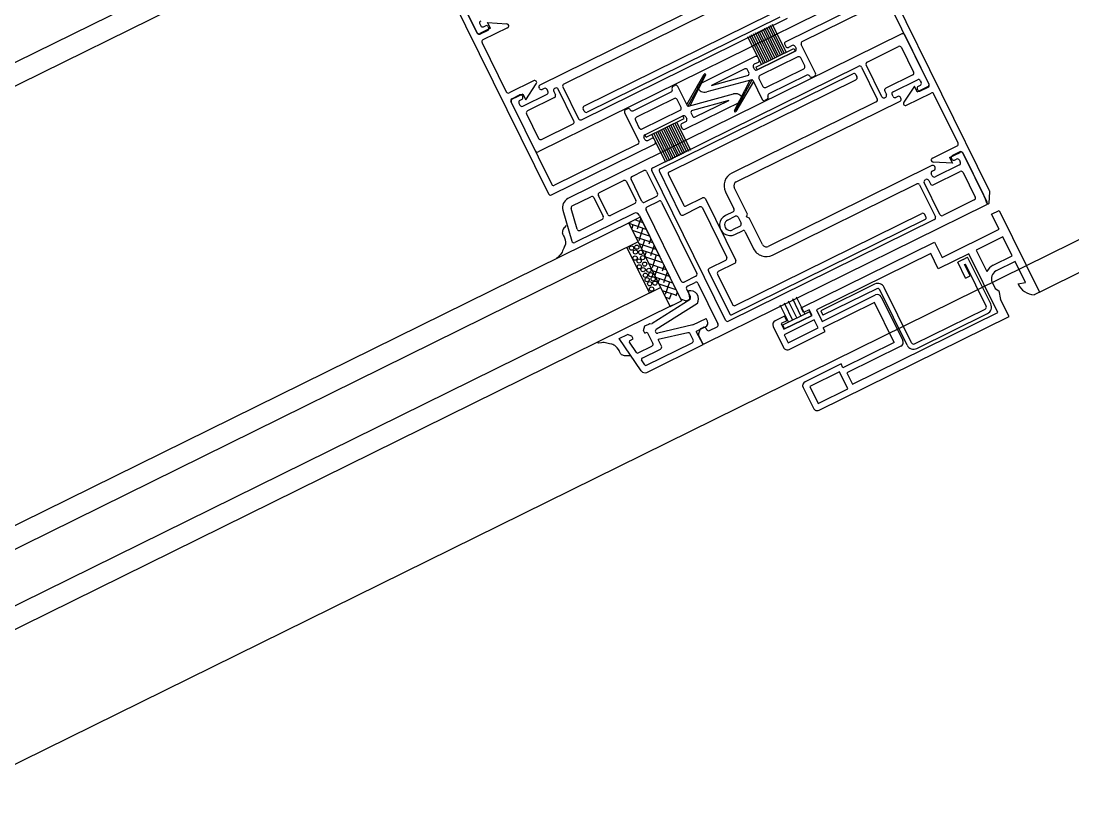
# Model space of a CAD drawing. Header units: millimetres. Extents: x 13515 to 183937, y -33900 to -660.
# Drawn here: x 118553.158 to 118557.044, y -19235.044 to -19232.134 of the extents above; entities that cross this region are included whole.
import ezdxf

# ---------------------------------------------------------------- set-up
doc = ezdxf.new("R2010")
doc.units = ezdxf.units.MM
doc.header["$LTSCALE"] = 100
doc.header["$MEASUREMENT"] = 0
doc.linetypes.add('HIDDEN2', pattern=[0.1875, 0.125, -0.0625])
doc.layers.get('0').update_dxf_attribs({"linetype": 'CONTINUOUS'})
for name, color, linetype in [('ELE9', 9, 'CONTINUOUS'), ('WIN-G', 252, 'CONTINUOUS'), ('WIN2', 5, 'CONTINUOUS')]:
    doc.layers.add(name, color=color, linetype=linetype)

# ---------------------------------------------------------------- blocks, each defined once
blk = doc.blocks.new('A$C37502152')
at = {"layer": 'WIN-G', "linetype": 'HIDDEN2'}
blk.add_line((703.15, 253), (89.5, 253), dxfattribs=at)
at = {"layer": 'WIN-G'}
for p, q in [((735.03, 252.12), (716.43, 252.12)), ((735.03, 250.92), (716.43, 250.92))]:
    blk.add_line(p, q, dxfattribs=at)
for centre, radius, start, end in [((716.43, 250.42), 1.7, 90, 180), ((716.43, 250.42), 0.5, 90, 180), ((735.03, 250.42), 1.7, 0, 90), ((735.03, 250.42), 0.5, 0, 90)]:
    blk.add_arc(centre, radius, start, end, dxfattribs=at)
at = {"layer": 'WIN2'}
for p, q in [((712.15, 255), (712.15, 250.5)), ((762.15, 255), (712.15, 255)), ((761.65, 253.5), (753.85, 253.5)), ((753.85, 253.5), (753.85, 249)), ((761.65, 249), (761.65, 253.5)), ((763.15, 248.5), (763.15, 254)), ((703.15, 253), (704.55, 253)), ((752.35, 253), (714.15, 253)), ((752.35, 250), (752.35, 253)), ((706.85, 249), (705.15, 249.5)), ((711.65, 248.5), (712.15, 250.5)), ((712.15, 247.63), (711.65, 248.5)), ((738.15, 250), (752.35, 250)), ((739.15, 248.5), (752.65, 248.5)), ((752.65, 248.5), (752.65, 247.5)), ((753.85, 249), (761.65, 249)), ((752.65, 247.5), (762.15, 247.5))]:
    blk.add_line(p, q, dxfattribs=at)
for centre, radius, start, end in [((762.15, 254), 1, 0, 90), ((702.63, 249.24), 4.22, 356.8021, 62.9944), ((738.15, 249), 1, 90, 180), ((762.15, 248.5), 1, 270, 0)]:
    blk.add_arc(centre, radius, start, end, dxfattribs=at)
at = {"ltscale": 1000}
blk.add_wipeout([(1400, 246), (0, 246), (0, 0), (1400, 0)], dxfattribs=at)
at = {"layer": 'WIN-G'}
for p, q in [((714.73, 250.42), (714.73, 238.12)), ((715.93, 250.42), (715.93, 239.32)), ((735.53, 250.42), (735.53, 235.82)), ((736.73, 250.42), (736.73, 235.82)), ((1347, 246), (53, 246)), ((716.13, 242.32), (716.13, 239.32)), ((717.33, 242.32), (716.13, 242.32)), ((717.33, 242.32), (717.33, 238.12)), ((716.13, 239.32), (715.93, 239.32)), ((715.93, 238.12), (714.73, 238.12)), ((715.93, 238.12), (717.33, 238.12)), ((737.23, 235.32), (751.43, 235.32)), ((737.23, 234.12), (751.43, 234.12)), ((751.43, 234.12), (751.43, 235.32)), ((719.35, 225.2), (719.35, 224.6)), ((770.55, 225.7), (719.85, 225.7)), ((768.95, 224.1), (719.85, 224.1)), ((769.45, 215.6), (769.45, 223.6)), ((771.05, 214), (771.05, 225.2)), ((796.44, 223.81), (797.24, 223.41)), ((797.24, 223.41), (797.27, 223.4)), ((797.27, 223.4), (797.65, 223.18)), ((797.65, 223.18), (797.82, 223.05)), ((797.82, 223.05), (797.98, 222.9)), ((797.98, 222.9), (798.16, 222.66)), ((798.16, 222.66), (798.23, 222.53)), ((798.23, 222.53), (798.27, 222.39)), ((798.27, 222.39), (798.29, 222.24)), ((798.29, 222.08), (798.27, 221.77)), ((798.27, 221.77), (798.27, 221.5)), ((798.27, 221.5), (798.3, 221.24)), ((798.29, 222.24), (798.29, 222.08)), ((798.3, 221.24), (798.4, 220.72)), ((798.4, 220.72), (798.54, 220.24)), ((798.54, 220.24), (798.65, 220.01)), ((798.65, 220.01), (798.77, 219.8)), ((798.77, 219.8), (798.94, 219.6)), ((798.94, 219.6), (799.14, 219.42)), ((799.14, 219.42), (799.57, 219.09)), ((799.57, 219.09), (800.06, 218.67)), ((800.06, 218.67), (800.31, 218.47)), ((800.31, 218.47), (800.57, 218.29)), ((782.85, 217.5), (779.85, 217.5)), ((779.85, 195.5), (779.85, 217.5)), ((782.23, 217.5), (1272, 217.5)), ((782.85, 217.5), (782.85, 195.5)), ((800.57, 218.29), (800.86, 218.14)), ((800.86, 218.14), (801.16, 218.01)), ((801.16, 218.01), (801.78, 217.79)), ((801.78, 217.79), (802.12, 217.5)), ((764.15, 198.4), (764.15, 214.6)), ((768.95, 215.1), (764.65, 215.1)), ((779.85, 215.21), (780.54, 215.9)), ((779.85, 214.61), (782.85, 211.61)), ((779.85, 213.45), (779.99, 213.59)), ((780.33, 215.9), (782.85, 213.38)), ((780.44, 212.26), (782.64, 214.47)), ((781.32, 214.91), (782.31, 215.9)), ((782.1, 215.9), (782.85, 215.15)), ((765.75, 200), (765.75, 213)), ((770.55, 213.5), (766.25, 213.5)), ((779.85, 212.85), (782.85, 209.85)), ((779.85, 209.91), (781.76, 211.82)), ((779.85, 211.08), (782.85, 208.08)), ((782.2, 210.49), (782.85, 211.14)), ((782.85, 212.5), (1272, 212.5)), ((785.85, 200.5), (785.85, 212.5)), ((779.85, 209.31), (782.85, 206.31)), ((779.85, 208.14), (780.88, 209.17)), ((781.32, 207.84), (782.85, 209.37)), ((779.85, 207.54), (782.85, 204.54)), ((779.85, 206.37), (779.99, 206.52)), ((780.44, 205.19), (782.64, 207.4)), ((779.85, 205.77), (782.85, 202.77)), ((779.85, 202.84), (781.76, 204.75)), ((779.85, 204.01), (782.85, 201.01)), ((782.2, 203.42), (782.85, 204.07)), ((779.85, 202.24), (782.85, 199.24)), ((779.85, 201.07), (780.88, 202.1)), ((781.32, 200.77), (782.85, 202.3)), ((770.55, 199.5), (766.25, 199.5)), ((771.05, 187.8), (771.05, 199)), ((779.85, 200.47), (782.85, 197.47)), ((779.85, 199.3), (779.99, 199.45)), ((779.85, 198.7), (782.85, 195.7)), ((780.44, 198.12), (782.64, 200.33)), ((782.85, 200.5), (1272, 200.5)), ((768.95, 197.9), (764.65, 197.9)), ((769.45, 189.4), (769.45, 197.4)), ((779.85, 195.77), (781.76, 197.68)), ((779.85, 196.94), (781.29, 195.5)), ((782.2, 196.35), (782.85, 197)), ((779.85, 195.5), (782.85, 195.5)), ((782.23, 195.5), (1272, 195.5)), ((798.7, 193.57), (798.89, 193.74)), ((798.89, 193.74), (799.32, 194.08)), ((799.32, 194.08), (799.81, 194.5)), ((799.81, 194.5), (800.06, 194.7)), ((800.06, 194.7), (800.32, 194.88)), ((800.32, 194.88), (800.61, 195.03)), ((800.61, 195.03), (800.91, 195.16)), ((800.91, 195.16), (801.53, 195.38)), ((801.53, 195.38), (801.87, 195.5)), ((798.02, 191.67), (798.05, 191.93)), ((798.02, 191.4), (798.02, 191.67)), ((798.05, 191.08), (798.02, 191.4)), ((798.05, 191.93), (798.15, 192.45)), ((798.15, 192.45), (798.29, 192.93)), ((798.29, 192.93), (798.4, 193.16)), ((798.4, 193.16), (798.52, 193.37)), ((798.52, 193.37), (798.7, 193.57)), ((768.95, 188.9), (719.85, 188.9)), ((796.43, 189.48), (796.99, 189.75)), ((796.99, 189.75), (797.02, 189.77)), ((797.02, 189.77), (797.4, 189.99)), ((797.4, 189.99), (797.57, 190.12)), ((797.57, 190.12), (797.73, 190.27)), ((797.73, 190.27), (797.91, 190.51)), ((797.91, 190.51), (797.98, 190.64)), ((797.98, 190.64), (798.02, 190.77)), ((798.02, 190.77), (798.05, 190.93)), ((798.05, 190.93), (798.05, 191.08)), ((719.35, 187.8), (719.35, 188.4)), ((770.55, 187.3), (719.85, 187.3)), ((729.45, 167.7), (780.15, 167.7)), ((780.65, 167.2), (780.65, 166.6)), ((731.05, 166.1), (780.15, 166.1)), ((782.23, 102.5), (1272, 102.5)), ((782.85, 97.5), (1272, 97.5))]:
    blk.add_line(p, q, dxfattribs=at)
for centre in [(783.65, 210.97), (784.82, 210.56), (784.96, 211.88), (783.57, 209.89), (783.65, 208.73), (784.82, 208.31), (784.92, 209.42), (783.57, 207.64), (783.82, 205.88), (784.74, 206.89), (785.24, 205.88), (783.57, 204.29), (784.66, 204.63), (785.22, 203.6), (783.45, 202.98), (783.72, 201.47), (784.51, 202.36), (784.92, 201.12)]:
    blk.add_circle(centre, 0.5, dxfattribs=at)
for centre, radius, start, end in [((737.23, 235.82), 1.7, 180, 270), ((737.23, 235.82), 0.5, 180, 270), ((719.85, 225.2), 0.5, 90, 180), ((719.85, 224.6), 0.5, 180, 270), ((768.95, 223.6), 0.5, 0, 90), ((770.55, 225.2), 0.5, 0, 90), ((764.65, 214.6), 0.5, 90, 180), ((768.95, 215.6), 0.5, 270, 0), ((770.55, 214), 0.5, 270, 0), ((766.25, 213), 0.5, 90, 180), ((766.25, 200), 0.5, 180, 270), ((770.55, 199), 0.5, 0, 90), ((764.65, 198.4), 0.5, 180, 270), ((768.95, 197.4), 0.5, 0, 90), ((719.85, 188.4), 0.5, 90, 180), ((768.95, 189.4), 0.5, 270, 0), ((719.85, 187.8), 0.5, 180, 270), ((770.55, 187.8), 0.5, 270, 0), ((780.15, 167.2), 0.5, 0, 90), ((780.15, 166.6), 0.5, 270, 0)]:
    blk.add_arc(centre, radius, start, end, dxfattribs=at)
at = {"layer": 'WIN2'}
for p, q in [((703.15, 231.5), (703.15, 253)), ((714.15, 253), (714.15, 237.5)), ((705.15, 249.5), (705.15, 244)), ((737.15, 237.5), (737.15, 249)), ((739.15, 248.5), (739.15, 238)), ((712.15, 246), (712.15, 247.63)), ((705.15, 244), (710.15, 244)), ((710.15, 242.5), (705.15, 242.5)), ((705.15, 242.5), (705.15, 237.5)), ((712.15, 237.5), (712.15, 243.13)), ((762.15, 239), (752.65, 239)), ((752.65, 239), (752.65, 238)), ((705.15, 237.5), (712.15, 237.5)), ((714.15, 237.5), (722.15, 237.5)), ((722.15, 237.5), (722.15, 233.5)), ((752.25, 236.5), (738.15, 236.5)), ((739.15, 238), (752.65, 238)), ((752.25, 233.5), (752.25, 236.5)), ((761.65, 237.5), (753.75, 237.5)), ((753.75, 237.5), (753.75, 235.4)), ((761.65, 235.4), (761.65, 237.5)), ((763.15, 232.5), (763.15, 238)), ((720.15, 235.5), (705.15, 235.5)), ((705.15, 235.5), (705.15, 231.5)), ((720.15, 231.5), (720.15, 235.5)), ((722.15, 233.5), (752.25, 233.5)), ((753.75, 235.4), (761.65, 235.4)), ((753.75, 234.2), (753.75, 232.7)), ((761.15, 234.2), (753.75, 234.2)), ((753.9, 233.2), (753.9, 234.2)), ((753.9, 234.2), (761, 234.2)), ((761, 233.2), (761, 234.2)), ((761.15, 232.7), (761.15, 234.2)), ((705.15, 231.5), (703.15, 231.5)), ((755.25, 231.5), (720.15, 231.5)), ((753.75, 232.7), (755.25, 232.7)), ((753.9, 233.2), (761, 233.2)), ((755.16, 228.6), (755.16, 233.2)), ((755.25, 232.7), (755.25, 231.5)), ((756.16, 228.6), (756.16, 233.2)), ((757.26, 228.6), (757.26, 233.2)), ((758.36, 228.6), (758.36, 233.2)), ((759.46, 228.6), (759.46, 233.2)), ((759.65, 232.7), (761.15, 232.7)), ((759.65, 232.7), (759.65, 231.5)), ((759.65, 231.5), (762.15, 231.5)), ((704.57, 228.94), (703.22, 226.6)), ((704.85, 228.5), (704.85, 215.5)), ((779.35, 229), (705.35, 229)), ((794.69, 229), (779.84, 229)), ((779.84, 229), (779.96, 225.5)), ((779.85, 226.61), (779.85, 228.5)), ((703.15, 226.35), (703.15, 174)), ((704.85, 226.68), (704.85, 215.65)), ((706.85, 219.7), (706.85, 226.2)), ((707.35, 226.7), (715.65, 226.7)), ((716.15, 226.2), (716.15, 217.8)), ((717.35, 217.8), (717.35, 226.2)), ((717.85, 226.7), (772.05, 226.7)), ((772.55, 226.2), (772.55, 186.8)), ((774.55, 215.5), (774.55, 226.2)), ((777.05, 226.7), (775.05, 226.7)), ((777.55, 225.9), (777.55, 226.2)), ((779, 225.55), (779.71, 226.25)), ((781.46, 227), (781.46, 225.39)), ((793.99, 227.5), (781.96, 227.5)), ((794.29, 227.24), (794.49, 225.84)), ((795.68, 228.13), (796.96, 219)), ((776.46, 224.5), (776.46, 223.8)), ((779.96, 223.8), (776.46, 223.8)), ((777.46, 225.5), (779.96, 225.5)), ((778.64, 225.4), (778.05, 225.4)), ((779.96, 223.8), (788.25, 221.88)), ((781.85, 224.9), (788.83, 223.28)), ((788.83, 225), (788.83, 223.28)), ((794.19, 225.5), (789.33, 225.5)), ((790.33, 223.5), (790.33, 221)), ((794.49, 224), (790.83, 224)), ((794.78, 223.74), (795.19, 220.84)), ((714.45, 219.2), (707.35, 219.2)), ((714.95, 217.8), (714.95, 218.7)), ((776.76, 219.69), (788.19, 220.9)), ((777.86, 218.1), (788.39, 219.21)), ((789.04, 219.05), (788.39, 219.21)), ((790.23, 219), (789.21, 219)), ((791.03, 219.8), (790.23, 219)), ((791.03, 220.5), (790.83, 220.5)), ((791.03, 220.5), (791.03, 219.8)), ((794.89, 220.5), (794.03, 220.5)), ((794.03, 220.5), (794.03, 219.8)), ((794.03, 219.8), (794.83, 219)), ((796.96, 219), (794.83, 219)), ((706.35, 216.7), (706.35, 217.2)), ((706.85, 217.7), (713.25, 217.7)), ((707.35, 216.2), (706.85, 216.2)), ((708.15, 216.65), (712.08, 214.38)), ((708.15, 215.15), (708.15, 216.65)), ((713.25, 216.2), (712.75, 216.2)), ((713.75, 217.2), (713.75, 216.7)), ((715.65, 217.3), (715.45, 217.3)), ((755.85, 217.3), (717.85, 217.3)), ((777.86, 218.1), (777.33, 216.1)), ((777.55, 215.5), (777.55, 217.5)), ((778.85, 218), (778.05, 218)), ((779.85, 217), (778.85, 218)), ((779.85, 195), (779.85, 217)), ((708.15, 215.15), (705.35, 215.15)), ((705.35, 215), (707.35, 215)), ((707.85, 215.5), (707.85, 215.7)), ((712.25, 215.7), (712.25, 215.5)), ((712.75, 215), (755.85, 215)), ((756.85, 214), (756.85, 207)), ((759.15, 209.5), (759.15, 214)), ((774.25, 213.8), (777.35, 213.8)), ((777.05, 215), (775.05, 215)), ((704.85, 212.95), (704.85, 200.05)), ((711.83, 213.45), (705.35, 213.45)), ((773.75, 194.5), (773.75, 213.3)), ((777.85, 213.3), (777.85, 194.5)), ((761.65, 209), (759.65, 209)), ((757.35, 206.5), (756.85, 207)), ((757.35, 206.5), (756.85, 206)), ((759.15, 205.7), (759.15, 207.3)), ((759.65, 207.8), (761.65, 207.8)), ((756.85, 206), (756.85, 199)), ((761.65, 205.2), (759.65, 205.2)), ((759.65, 204), (761.65, 204)), ((759.15, 199), (759.15, 203.5)), ((711.83, 199.55), (705.35, 199.55)), ((708.15, 196.35), (712.08, 198.62)), ((704.85, 197.5), (704.85, 184.5)), ((704.85, 197.35), (704.85, 175.7)), ((707.35, 198), (705.35, 198)), ((708.15, 197.85), (705.35, 197.85)), ((706.35, 195.8), (706.35, 196.3)), ((706.85, 196.8), (707.35, 196.8)), ((707.85, 197.3), (707.85, 197.5)), ((708.15, 197.85), (708.15, 196.35)), ((712.25, 197.5), (712.25, 197.3)), ((755.85, 198), (712.75, 198)), ((712.75, 196.8), (713.25, 196.8)), ((713.75, 196.3), (713.75, 195.8)), ((713.25, 195.3), (706.85, 195.3)), ((707.35, 193.8), (714.45, 193.8)), ((714.95, 194.3), (714.95, 195.2)), ((715.45, 195.7), (715.65, 195.7)), ((716.15, 195.2), (716.15, 186.8)), ((717.35, 186.8), (717.35, 195.2)), ((717.85, 195.7), (755.85, 195.7)), ((777.35, 194), (774.25, 194)), ((780.85, 194), (796.35, 194)), ((706.85, 186.8), (706.85, 193.3)), ((773.75, 186.5), (773.75, 192.3)), ((774.25, 192.8), (777.35, 192.8)), ((777.85, 192.3), (777.85, 186.5)), ((779.05, 186.5), (779.05, 191.5)), ((779.55, 192), (785.95, 192)), ((786.45, 191.5), (786.45, 186.5)), ((787.65, 186.5), (787.65, 191.5)), ((788.15, 192), (793.97, 192)), ((794.46, 191.41), (793.58, 186.41)), ((795.52, 185.9), (796.84, 193.41)), ((715.65, 186.3), (707.35, 186.3)), ((772.05, 186.3), (717.85, 186.3)), ((762.25, 179.2), (762.25, 186.5)), ((762.75, 179.2), (762.75, 186.5)), ((763.25, 179.2), (763.25, 186.5)), ((763.75, 179.2), (763.75, 186.5)), ((764.25, 179.2), (764.25, 186.5)), ((764.75, 179.2), (764.75, 186.5)), ((765.25, 179.2), (765.25, 186.5)), ((765.75, 179.2), (765.75, 186.5)), ((766.25, 179.2), (766.25, 186.5)), ((766.75, 179.2), (766.75, 186.5)), ((767.25, 179.2), (767.25, 186.5)), ((767.25, 179.2), (767.25, 186.5)), ((767.75, 179.2), (767.75, 186.5)), ((768.25, 179.2), (768.25, 186.5)), ((768.75, 179.2), (768.75, 186.5)), ((705.35, 184), (793.25, 184)), ((728.75, 183.8), (728.25, 183.8)), ((740.75, 183.8), (741.25, 183.8)), ((777.35, 186), (774.25, 186)), ((785.95, 186), (779.55, 186)), ((793.09, 186), (788.15, 186)), ((727.75, 183.3), (727.75, 175.7)), ((729.75, 182.8), (739.75, 182.8)), ((741.75, 178.2), (741.75, 183.3)), ((741.75, 178.55), (748.61, 183.1)), ((748.87, 183.02), (741.8, 178.07)), ((748.79, 182.75), (742.3, 177.92)), ((761.25, 181.5), (746.25, 181.5)), ((796.35, 181.5), (769.25, 181.5)), ((729.25, 180.6), (729.25, 178.5)), ((739.75, 181.1), (729.75, 181.1)), ((740.25, 178.5), (740.25, 180.6)), ((745.75, 180.97), (745.75, 181)), ((758.09, 177), (747.29, 179.1)), ((748.95, 180), (757.66, 178.31)), ((757.75, 180), (748.95, 180)), ((758.25, 178.8), (758.25, 179.5)), ((759.75, 179), (759.75, 179.5)), ((761.25, 180), (760.25, 180)), ((770.25, 179.2), (760.25, 179.2)), ((760.25, 179.2), (760.25, 178.5)), ((761.75, 180.5), (761.75, 181)), ((768.75, 181), (768.75, 180.5)), ((770.25, 180), (769.25, 180)), ((770.25, 179.2), (770.25, 178.5)), ((770.75, 179.5), (770.75, 179)), ((772.25, 171.7), (772.25, 179.3)), ((772.75, 179.8), (794.65, 179.8)), ((795.15, 157.65), (795.15, 179.3)), ((796.85, 128.66), (796.85, 181)), ((729.75, 178), (739.75, 178)), ((729.75, 176.5), (739.75, 176.5)), ((739.75, 176.5), (729.75, 176.5)), ((729.75, 175.8), (729.75, 176.5)), ((739.75, 175.8), (739.75, 176.5)), ((741.91, 178), (752.71, 175.9)), ((751.05, 175), (742.35, 176.69)), ((751.13, 171.98), (758.2, 176.94)), ((751.21, 172.25), (757.71, 177.08)), ((758.25, 176.45), (751.4, 171.9)), ((758.25, 176.81), (758.25, 171.7)), ((759.75, 176.5), (759.75, 174.4)), ((770.25, 178.5), (760.25, 178.5)), ((770.25, 178.5), (760.25, 178.5)), ((770.25, 177), (760.25, 177)), ((770.75, 174.4), (770.75, 176.5)), ((727.25, 175.2), (705.35, 175.2)), ((729.25, 175.5), (729.25, 176)), ((739.75, 175.8), (729.75, 175.8)), ((729.75, 175), (730.75, 175)), ((731.25, 174), (731.25, 174.5)), ((731.75, 175.8), (731.75, 168.5)), ((732.25, 175.8), (732.25, 168.5)), ((732.75, 175.8), (732.75, 168.5)), ((733.25, 175.8), (733.25, 168.5)), ((733.75, 175.8), (733.75, 168.5)), ((734.25, 175.8), (734.25, 168.5)), ((734.75, 175.8), (734.75, 168.5)), ((735.25, 175.8), (735.25, 168.5)), ((735.75, 175.8), (735.75, 168.5)), ((736.25, 175.8), (736.25, 168.5)), ((736.75, 175.8), (736.75, 168.5)), ((736.75, 175.8), (736.75, 168.5)), ((737.25, 175.8), (737.25, 168.5)), ((737.75, 175.8), (737.75, 168.5)), ((738.25, 175.8), (738.25, 168.5)), ((738.25, 174.5), (738.25, 174)), ((738.75, 175), (739.75, 175)), ((740.25, 176), (740.25, 175.5)), ((741.75, 176.2), (741.75, 175.5)), ((742.25, 175), (751.05, 175)), ((754.25, 174.03), (754.25, 174)), ((760.25, 173.9), (770.25, 173.9)), ((703.65, 173.5), (730.75, 173.5)), ((738.75, 173.5), (753.75, 173.5)), ((770.25, 172.2), (760.25, 172.2)), ((720.65, 171), (794.65, 171)), ((759.25, 171.2), (758.75, 171.2)), ((771.25, 171.2), (771.75, 171.2)), ((795.15, 170.5), (795.15, 157.5)), ((782.15, 168.7), (727.95, 168.7)), ((782.65, 159.8), (782.65, 168.2)), ((783.85, 168.2), (783.85, 159.8)), ((792.65, 168.7), (784.35, 168.7)), ((793.15, 161.7), (793.15, 168.2)), ((744.15, 159.3), (782.15, 159.3)), ((784.35, 159.3), (784.55, 159.3)), ((785.05, 159.8), (785.05, 160.7)), ((785.55, 161.2), (792.65, 161.2)), ((786.25, 159.2), (786.25, 158.7)), ((793.15, 159.7), (786.75, 159.7)), ((793.65, 158.7), (793.65, 159.2)), ((787.25, 157), (744.15, 157)), ((786.75, 158.2), (787.25, 158.2)), ((787.75, 157.7), (787.75, 157.5)), ((791.85, 158.65), (787.93, 156.38)), ((791.85, 157.15), (791.85, 158.65)), ((791.85, 157.15), (794.65, 157.15)), ((792.15, 157.5), (792.15, 157.7)), ((792.65, 158.2), (793.15, 158.2)), ((794.65, 157), (792.65, 157)), ((788.18, 155.45), (794.65, 155.45)), ((795.15, 142.05), (795.15, 154.95)), ((788.18, 141.55), (794.65, 141.55)), ((791.85, 138.35), (787.93, 140.62)), ((791.85, 139.85), (791.85, 138.35)), ((791.85, 139.85), (794.65, 139.85)), ((792.15, 139.3), (792.15, 139.5)), ((792.65, 140), (794.65, 140)), ((795.15, 139.5), (795.15, 126.5)), ((795.15, 128.32), (795.15, 139.35)), ((793.15, 138.8), (792.65, 138.8)), ((793.65, 137.8), (793.65, 138.3))]:
    blk.add_line(p, q, dxfattribs=at)
for centre, radius, start, end in [((710.15, 246), 2, 270, 0), ((710.15, 246), 3.5, 270, 304.8497), ((762.15, 238), 1, 0, 90), ((738.15, 237.5), 1, 180, 270), ((762.15, 232.5), 1, 270, 0), ((704.75, 228.7), 0.3, 348.3597, 126.4235), ((705.35, 228.5), 0.5, 90, 180), ((714.85, 226.68), 10, 168.7007, 180), ((779.35, 228.5), 0.5, 0, 90), ((794.69, 228), 1, 7.6518, 90), ((703.65, 226.35), 0.5, 150, 180), ((707.35, 226.2), 0.5, 90, 180), ((715.65, 226.2), 0.5, 0, 90), ((717.85, 226.2), 0.5, 90, 180), ((772.05, 226.2), 0.5, 0, 90), ((775.05, 226.2), 0.5, 90, 180), ((777.05, 226.2), 0.5, 0, 90), ((779.35, 226.61), 0.5, 315, 0), ((781.96, 227), 0.5, 90, 180), ((793.99, 227.2), 0.3, 7.4356, 90.1302), ((777.46, 224.5), 1, 90, 180), ((778.05, 225.9), 0.5, 180, 270), ((778.64, 225.9), 0.5, 270, 315), ((781.96, 225.39), 0.5, 180, 256.9391), ((789.33, 225), 0.5, 90, 180), ((790.83, 223.5), 0.5, 90, 180), ((794.19, 225.8), 0.3, 269.8698, 8.3768), ((794.49, 223.7), 0.3, 7.6235, 90.1302), ((788.13, 221.39), 0.5, 276, 76.9391), ((790.83, 221), 0.5, 180, 270), ((707.35, 219.7), 0.5, 180, 270), ((714.45, 218.7), 0.5, 0, 90), ((777.86, 218.03), 2, 123.609, 254.4966), ((789.21, 219.3), 0.3, 236.8254, 270), ((794.89, 220.8), 0.3, 269.8698, 8.3917), ((706.85, 217.2), 0.5, 90, 180), ((706.85, 216.7), 0.5, 180, 270), ((707.35, 215.7), 0.5, 0, 90), ((712.75, 215.7), 0.5, 90, 180), ((713.25, 217.2), 0.5, 0, 90), ((713.25, 216.7), 0.5, 270, 0), ((715.45, 217.8), 0.5, 180, 270), ((715.65, 217.8), 0.5, 270, 0), ((717.85, 217.8), 0.5, 180, 270), ((755.85, 214), 3.3, 0, 90), ((778.05, 217.5), 0.5, 90, 180), ((705.35, 215.65), 0.5, 180, 270), ((705.35, 215.5), 0.5, 180, 270), ((707.35, 215.5), 0.5, 270, 0), ((711.83, 213.95), 0.5, 270, 60), ((712.75, 215.5), 0.5, 180, 270), ((755.85, 214), 1, 0, 90), ((774.25, 213.3), 0.5, 90, 180), ((775.05, 215.5), 0.5, 180, 270), ((777.05, 215.5), 0.5, 270, 0), ((777.35, 213.3), 0.5, 0, 90), ((705.35, 212.95), 0.5, 90, 180), ((759.65, 209.5), 0.5, 180, 270), ((761.65, 206.5), 2.5, 270, 90), ((759.65, 207.3), 0.5, 90, 180.0048), ((761.65, 206.5), 1.3, 269.9984, 90.0016), ((759.65, 205.7), 0.5, 180, 270), ((759.65, 203.5), 0.5, 90, 180), ((705.35, 200.05), 0.5, 180, 269.9992), ((711.83, 199.05), 0.5, 300, 89.9992), ((755.85, 199), 1, 270, 0), ((755.85, 199), 3.3, 270, 0), ((705.35, 197.5), 0.5, 90, 180), ((705.35, 197.35), 0.5, 89.9992, 180), ((706.85, 196.3), 0.5, 90, 180), ((707.35, 197.5), 0.5, 0, 90), ((707.35, 197.3), 0.5, 270, 0), ((712.75, 197.5), 0.5, 90, 180), ((712.75, 197.3), 0.5, 180, 270), ((713.25, 196.3), 0.5, 0, 90), ((706.85, 195.8), 0.5, 180, 270), ((707.35, 193.3), 0.5, 90, 180), ((713.25, 195.8), 0.5, 270, 0), ((714.45, 194.3), 0.5, 270, 0), ((715.45, 195.2), 0.5, 90, 180), ((715.65, 195.2), 0.5, 0, 90), ((717.85, 195.2), 0.5, 90, 180), ((774.25, 194.5), 0.5, 180, 270), ((777.35, 194.5), 0.5, 270, 0), ((780.85, 195), 1, 180, 270), ((796.35, 193.5), 0.5, 350, 90), ((774.25, 192.3), 0.5, 90, 180), ((777.35, 192.3), 0.5, 0, 90), ((779.55, 191.5), 0.5, 90, 180), ((785.95, 191.5), 0.5, 0, 90), ((788.15, 191.5), 0.5, 90, 180), ((793.97, 191.5), 0.5, 350, 90), ((707.35, 186.8), 0.5, 180, 270), ((715.65, 186.8), 0.5, 270, 0), ((717.85, 186.8), 0.5, 180, 270), ((772.05, 186.8), 0.5, 270, 0), ((774.25, 186.5), 0.5, 180, 270), ((777.35, 186.5), 0.5, 270, 0), ((779.55, 186.5), 0.5, 180, 270), ((785.95, 186.5), 0.5, 270, 0), ((788.15, 186.5), 0.5, 180, 270), ((793.09, 186.5), 0.5, 270, 350), ((705.35, 184.5), 0.5, 180, 270), ((728.25, 183.3), 0.5, 90, 180), ((728.75, 183.3), 0.5, 0, 90), ((740.75, 183.3), 0.5, 90, 180), ((741.25, 183.3), 0.5, 0, 90), ((793.25, 186.3), 2.3, 270, 350), ((729.75, 183.3), 0.5, 180, 270), ((739.75, 183.3), 0.5, 270, 0), ((746.25, 181), 0.5, 90, 180), ((748.69, 182.92), 0.2, 300.1848, 115.8619), ((761.25, 181), 0.5, 0, 90), ((769.25, 181), 0.5, 90, 180), ((796.35, 181), 0.5, 0, 90), ((729.75, 180.6), 0.5, 90, 180), ((739.75, 180.6), 0.5, 0, 90), ((747.65, 180.97), 1.9, 180, 259), ((757.75, 178.8), 0.5, 259, 0), ((757.75, 179.5), 0.5, 0, 90), ((760.25, 179.5), 0.5, 90, 180), ((760.25, 179), 0.5, 180, 270), ((761.25, 180.5), 0.5, 270, 0), ((769.25, 180.5), 0.5, 180, 270), ((770.25, 179.5), 0.5, 0, 90), ((770.25, 179), 0.5, 270, 0), ((772.75, 179.3), 0.5, 90, 180), ((794.65, 179.3), 0.5, 0, 90), ((729.75, 178.5), 0.5, 180, 270), ((729.75, 176), 0.5, 90, 180), ((739.75, 178.5), 0.5, 270, 0), ((739.75, 176), 0.5, 0, 90), ((741.95, 178.2), 0.2, 180, 259), ((742.25, 176.2), 0.5, 79, 180), ((758.05, 176.81), 0.2, 0, 79), ((760.25, 176.5), 0.5, 90, 180), ((770.25, 176.5), 0.5, 0, 90), ((727.25, 175.7), 0.5, 270, 0), ((729.75, 175.5), 0.5, 180, 270), ((730.75, 174.5), 0.5, 0, 90), ((730.75, 174), 0.5, 270, 0), ((738.75, 174.5), 0.5, 90, 180), ((738.75, 174), 0.5, 180, 270), ((739.75, 175.5), 0.5, 270, 0), ((742.25, 175.5), 0.5, 180, 270), ((752.35, 174.03), 1.9, 0, 79), ((753.75, 174), 0.5, 270, 0), ((760.25, 174.4), 0.5, 180, 270), ((770.25, 174.4), 0.5, 270, 0), ((751.31, 172.08), 0.2, 120.1848, 295.8619), ((758.75, 171.7), 0.5, 180, 270), ((759.25, 171.7), 0.5, 270, 0), ((760.25, 171.7), 0.5, 90, 180), ((770.25, 171.7), 0.5, 0, 90), ((771.25, 171.7), 0.5, 180, 270), ((771.75, 171.7), 0.5, 270, 0), ((794.65, 170.5), 0.5, 0, 90), ((782.15, 168.2), 0.5, 0, 90), ((784.35, 168.2), 0.5, 90, 180), ((792.65, 168.2), 0.5, 0, 90), ((792.65, 161.7), 0.5, 270, 0), ((782.15, 159.8), 0.5, 270, 0), ((784.35, 159.8), 0.5, 180, 270), ((784.55, 159.8), 0.5, 270, 0), ((785.55, 160.7), 0.5, 90, 180), ((786.75, 159.2), 0.5, 90, 180), ((793.15, 159.2), 0.5, 0, 90), ((786.75, 158.7), 0.5, 180, 270), ((787.25, 157.7), 0.5, 0, 90), ((787.25, 157.5), 0.5, 270, 0), ((792.65, 157.7), 0.5, 90, 180), ((792.65, 157.5), 0.5, 180, 270), ((793.15, 158.7), 0.5, 270, 0), ((794.65, 157.65), 0.5, 269.9992, 0), ((794.65, 157.5), 0.5, 270, 0), ((788.18, 155.95), 0.5, 120, 269.9992), ((794.65, 154.95), 0.5, 0, 89.9992), ((788.18, 141.05), 0.5, 90, 240), ((794.65, 142.05), 0.5, 270, 0), ((792.65, 139.5), 0.5, 90, 180), ((792.65, 139.3), 0.5, 180, 270), ((794.65, 139.5), 0.5, 0, 90), ((794.65, 139.35), 0.5, 0, 90), ((793.15, 138.3), 0.5, 0, 90), ((793.15, 137.8), 0.5, 270, 0)]:
    blk.add_arc(centre, radius, start, end, dxfattribs=at)
blk = doc.blocks.new('FGHJ')
at = {"layer": 'ELE9', "ltscale": 0.1}
for points in [[(37030999.07, 67646.34), (37004299.07, 67646.34, 0.414214), (36980799.07, 44146.34), (36980799.07, 24146.34)], [(37030999.07, 67346.34), (37004299.07, 67346.34, 0.414214), (36981099.07, 44146.34), (36981099.07, 24146.34)]]:
    blk.add_lwpolyline(points, format="xyb", dxfattribs=at)
at = {"layer": 'ELE9', "ltscale": 0.1, "rotation": 206.2426701421541}
blk.add_blockref('A$C37502152', (36994454.64, 65652.26), dxfattribs=at)
at = {"layer": 'ELE9', "ltscale": 0.1}
blk.add_arc((37004308.52, 44080.91), 23265.43, 114.542798, 117.955281, dxfattribs=at)

msp = doc.modelspace()

# ---------------------------------------------------------------- block references
at = {"xscale": 0.01565102769230769, "yscale": 0.01565102769230769, "zscale": 0.01565102769230769}
msp.add_blockref('FGHJ', (-460436.1937, -20252.2424), dxfattribs=at)

doc.saveas('drawing.dxf')
